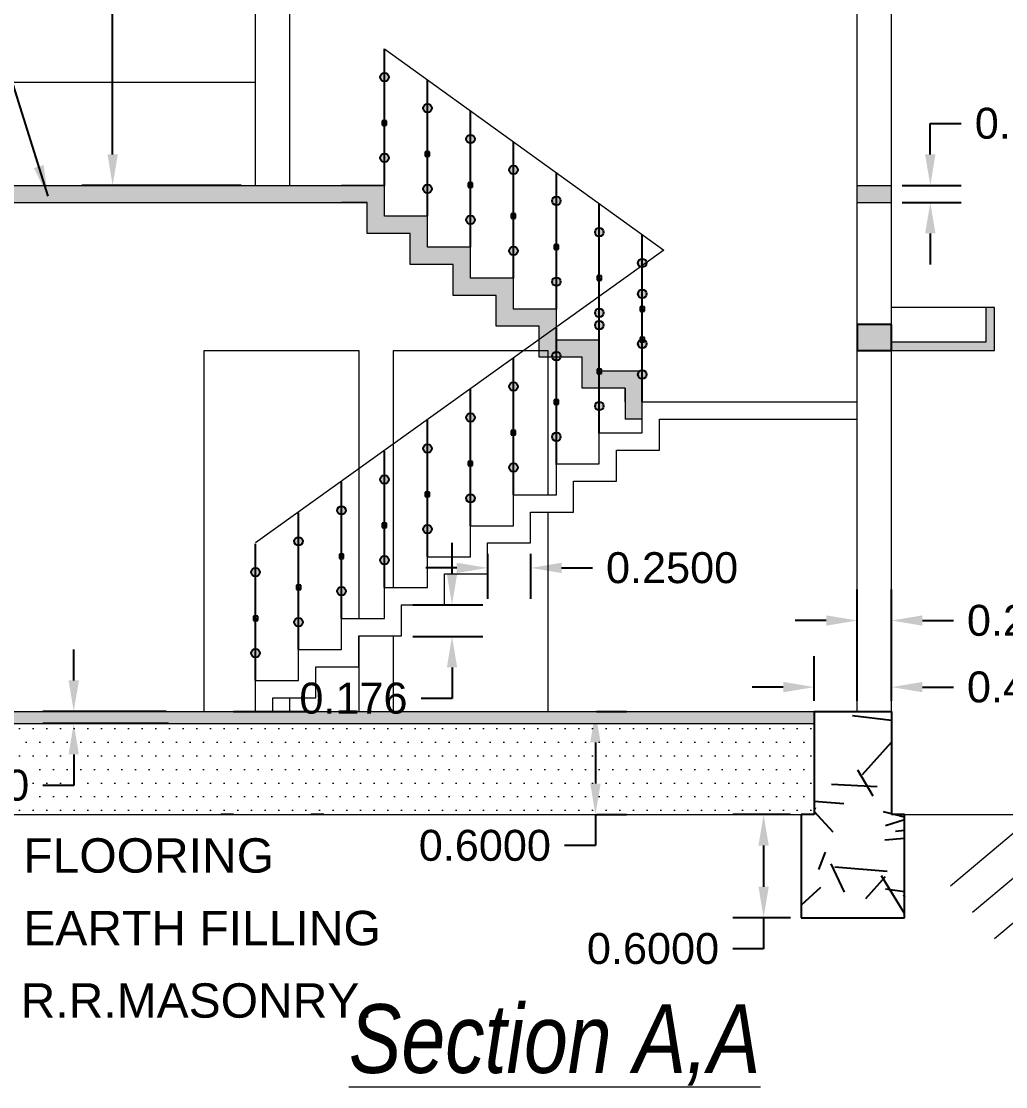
# Model space of a CAD drawing. Header units: metres. Extents: x -434 to -90, y -42 to 108.
# Drawn here: x -415.7 to -409.97, y 82.97 to 89.16 of the extents above; entities that cross this region are included whole.
import ezdxf

# ---------------------------------------------------------------- set-up
doc = ezdxf.new("R2010")
doc.units = ezdxf.units.M
doc.header["$MEASUREMENT"] = 0
doc.styles.get("Standard").update_dxf_attribs({"font": 'ARIAL.TTF'})
doc.dimstyles.get("Standard").update_dxf_attribs({"dimtxt": 0.18, "dimasz": 0.18, "dimexe": 0.18, "dimexo": 0.0625, "dimgap": 0.09, "dimtad": 0, "dimtih": 1, "dimtoh": 1, "dimdec": 4, "dimzin": 0, "dimdsep": 46, "dimtxsty": 'Standard', "dimcen": 0.09, "dimadec": 0, "dimazin": 0, "dimtfac": 1, "dimtdec": 4, "dimtofl": 0, "dimtmove": 0, "dimatfit": 3, "dimfxl": 1, "dimtolj": 1, "dimtzin": 0, "dimarcsym": 0})

# ---------------------------------------------------------------- blocks, each defined once
blk = doc.blocks.new('*D173')
at = {"color": 0, "lineweight": -2, "ltscale": 0.13, "transparency": 16777216}
for p, q in [((-414.3963, 90.6103), (-415.3454, 90.6103)), ((-415.1654, 90.4303), (-415.1654, 89.5922)), ((-415.1654, 88.3903), (-415.1654, 89.2284)), ((-414.4182, 88.2103), (-415.3454, 88.2103))]:
    blk.add_line(p, q, dxfattribs=at)
at = {"color": 0, "ltscale": 0.13, "transparency": 16777216}
for points in [[(-415.1954, 90.4303), (-415.1354, 90.4303), (-415.1654, 90.6103)], [(-415.1954, 88.3903), (-415.1354, 88.3903), (-415.1654, 88.2103)]]:
    blk.add_solid(points, dxfattribs=at)
at = {"layer": 'Defpoints', "color": 0, "ltscale": 0.13, "transparency": 16777216}
for p in [(-414.3338, 90.6103), (-415.1654, 88.2103), (-414.3557, 88.2103)]:
    blk.add_point(p, dxfattribs=at)
at = {"color": 0, "lineweight": 20, "ltscale": 0.13, "transparency": 16777216, "insert": (-415.1654, 89.4103), "char_height": 0.18, "attachment_point": 5}
blk.add_mtext('\\A1;2.4000', dxfattribs=at)
blk = doc.blocks.new('*D174')
at = {"color": 0, "lineweight": -2, "ltscale": 0.13, "transparency": 16777216}
for p, q in [((-415.3917, 85.3303), (-415.3917, 85.5103)), ((-414.8541, 85.1503), (-415.5717, 85.1503)), ((-414.8402, 85.0803), (-415.5717, 85.0803)), ((-415.3917, 84.9003), (-415.3917, 84.7203)), ((-415.3917, 84.7203), (-415.5717, 84.7203))]:
    blk.add_line(p, q, dxfattribs=at)
at = {"color": 0, "ltscale": 0.13, "transparency": 16777216}
for points in [[(-415.4217, 85.3303), (-415.3617, 85.3303), (-415.3917, 85.1503)], [(-415.4217, 84.9003), (-415.3617, 84.9003), (-415.3917, 85.0803)]]:
    blk.add_solid(points, dxfattribs=at)
at = {"layer": 'Defpoints', "color": 0, "ltscale": 0.13, "transparency": 16777216}
for p in [(-414.7916, 85.1503), (-415.3917, 85.0803), (-414.7777, 85.0803)]:
    blk.add_point(p, dxfattribs=at)
at = {"color": 0, "lineweight": 20, "ltscale": 0.13, "transparency": 16777216, "insert": (-416.035, 84.7203), "char_height": 0.18, "attachment_point": 5}
blk.add_mtext('\\A1;0.0700', dxfattribs=at)
blk = doc.blocks.new('*D175')
at = {"color": 0, "lineweight": -2, "ltscale": 0.13, "transparency": 16777216}
for p, q in [((-412.3498, 85.1503), (-412.1765, 85.1503)), ((-412.3565, 84.9703), (-412.3565, 84.7303)), ((-412.3565, 84.5503), (-412.3565, 84.3703)), ((-412.3498, 84.5503), (-412.1765, 84.5503)), ((-412.3565, 84.3703), (-412.5365, 84.3703))]:
    blk.add_line(p, q, dxfattribs=at)
at = {"color": 0, "ltscale": 0.13, "transparency": 16777216}
for points in [[(-412.3865, 84.9703), (-412.3265, 84.9703), (-412.3565, 85.1503)], [(-412.3865, 84.7303), (-412.3265, 84.7303), (-412.3565, 84.5503)]]:
    blk.add_solid(points, dxfattribs=at)
at = {"layer": 'Defpoints', "color": 0, "ltscale": 0.13, "transparency": 16777216}
for p in [(-412.4123, 85.1503), (-412.4123, 84.5503), (-412.3565, 84.5503)]:
    blk.add_point(p, dxfattribs=at)
at = {"color": 0, "lineweight": 20, "ltscale": 0.13, "transparency": 16777216, "insert": (-412.9998, 84.3703), "char_height": 0.18, "attachment_point": 5}
blk.add_mtext('\\A1;0.6000', dxfattribs=at)
blk = doc.blocks.new('*D176')
at = {"color": 0, "lineweight": -2, "ltscale": 0.13, "transparency": 16777216}
for p, q in [((-412.9838, 86.0678), (-412.9838, 85.8053)), ((-412.7338, 86.0678), (-412.7338, 85.8053)), ((-413.1638, 85.9853), (-413.3438, 85.9853)), ((-412.5538, 85.9853), (-412.3738, 85.9853))]:
    blk.add_line(p, q, dxfattribs=at)
at = {"color": 0, "ltscale": 0.13, "transparency": 16777216}
for points in [[(-413.1638, 86.0153), (-413.1638, 85.9553), (-412.9838, 85.9853)], [(-412.5538, 86.0153), (-412.5538, 85.9553), (-412.7338, 85.9853)]]:
    blk.add_solid(points, dxfattribs=at)
at = {"layer": 'Defpoints', "color": 0, "ltscale": 0.13, "transparency": 16777216}
for p in [(-412.9838, 86.1303), (-412.7338, 86.1303), (-412.7338, 85.9853)]:
    blk.add_point(p, dxfattribs=at)
at = {"color": 0, "lineweight": 20, "ltscale": 0.13, "transparency": 16777216, "insert": (-411.9105, 85.9853), "char_height": 0.18, "attachment_point": 5}
blk.add_mtext('\\A1;0.2500', dxfattribs=at)
blk = doc.blocks.new('*D177')
at = {"color": 0, "lineweight": -2, "ltscale": 0.13, "transparency": 16777216}
for p, q in [((-413.1908, 85.9503), (-413.1908, 86.1303)), ((-413.4182, 85.7703), (-413.0108, 85.7703)), ((-413.4182, 85.5865), (-413.0108, 85.5865)), ((-413.1908, 85.4065), (-413.1908, 85.2265)), ((-413.1908, 85.2265), (-413.3708, 85.2265))]:
    blk.add_line(p, q, dxfattribs=at)
at = {"color": 0, "ltscale": 0.13, "transparency": 16777216}
for points in [[(-413.2208, 85.9503), (-413.1608, 85.9503), (-413.1908, 85.7703)], [(-413.2208, 85.4065), (-413.1608, 85.4065), (-413.1908, 85.5865)]]:
    blk.add_solid(points, dxfattribs=at)
at = {"layer": 'Defpoints', "color": 0, "ltscale": 0.13, "transparency": 16777216}
for p in [(-413.4807, 85.7703), (-413.4807, 85.5865), (-413.1908, 85.5865)]:
    blk.add_point(p, dxfattribs=at)
at = {"color": 0, "lineweight": 20, "ltscale": 0.13, "transparency": 16777216, "insert": (-413.7644, 85.2265), "char_height": 0.18, "attachment_point": 5}
blk.add_mtext('\\A1;0.176', dxfattribs=at)
blk = doc.blocks.new('*D178')
at = {"color": 0, "lineweight": -2, "ltscale": 0.13, "transparency": 16777216}
for p, q in [((-410.8338, 85.2128), (-410.8338, 85.8591)), ((-410.6338, 85.2128), (-410.6338, 85.8591)), ((-411.0138, 85.6791), (-411.1938, 85.6791)), ((-410.4538, 85.6791), (-410.2738, 85.6791))]:
    blk.add_line(p, q, dxfattribs=at)
at = {"color": 0, "ltscale": 0.13, "transparency": 16777216}
for points in [[(-411.0138, 85.7091), (-411.0138, 85.6491), (-410.8338, 85.6791)], [(-410.4538, 85.7091), (-410.4538, 85.6491), (-410.6338, 85.6791)]]:
    blk.add_solid(points, dxfattribs=at)
at = {"layer": 'Defpoints', "color": 0, "ltscale": 0.13, "transparency": 16777216}
for p in [(-410.6338, 85.6791), (-410.8338, 85.1503), (-410.6338, 85.1503)]:
    blk.add_point(p, dxfattribs=at)
at = {"color": 0, "lineweight": 20, "ltscale": 0.13, "transparency": 16777216, "insert": (-409.8105, 85.6791), "char_height": 0.18, "attachment_point": 5}
blk.add_mtext('\\A1;0.2000', dxfattribs=at)
blk = doc.blocks.new('*D179')
at = {"color": 0, "lineweight": -2, "ltscale": 0.13, "transparency": 16777216}
for p, q in [((-411.0838, 85.2128), (-411.0838, 85.4718)), ((-410.6338, 85.2128), (-410.6338, 85.4718)), ((-411.2638, 85.2918), (-411.4438, 85.2918)), ((-410.4538, 85.2918), (-410.2738, 85.2918))]:
    blk.add_line(p, q, dxfattribs=at)
at = {"color": 0, "ltscale": 0.13, "transparency": 16777216}
for points in [[(-411.2638, 85.3218), (-411.2638, 85.2618), (-411.0838, 85.2918)], [(-410.4538, 85.3218), (-410.4538, 85.2618), (-410.6338, 85.2918)]]:
    blk.add_solid(points, dxfattribs=at)
at = {"layer": 'Defpoints', "color": 0, "ltscale": 0.13, "transparency": 16777216}
for p in [(-410.6338, 85.2918), (-411.0838, 85.1503), (-410.6338, 85.1503)]:
    blk.add_point(p, dxfattribs=at)
at = {"color": 0, "lineweight": 20, "ltscale": 0.13, "transparency": 16777216, "insert": (-409.8105, 85.2918), "char_height": 0.18, "attachment_point": 5}
blk.add_mtext('\\A1;0.4500', dxfattribs=at)
blk = doc.blocks.new('*D153')
at = {"color": 0, "lineweight": -2, "ltscale": 0.13, "transparency": 16777216}
for p, q in [((-410.4082, 88.3903), (-410.4082, 88.5703)), ((-410.4082, 88.5703), (-410.2282, 88.5703)), ((-410.5713, 88.2103), (-410.2282, 88.2103)), ((-410.5713, 88.1103), (-410.2282, 88.1103)), ((-410.4082, 87.9303), (-410.4082, 87.7503))]:
    blk.add_line(p, q, dxfattribs=at)
at = {"color": 0, "ltscale": 0.13, "transparency": 16777216}
for points in [[(-410.4382, 88.3903), (-410.3782, 88.3903), (-410.4082, 88.2103)], [(-410.4382, 87.9303), (-410.3782, 87.9303), (-410.4082, 88.1103)]]:
    blk.add_solid(points, dxfattribs=at)
at = {"layer": 'Defpoints', "color": 0, "ltscale": 0.13, "transparency": 16777216}
for p in [(-410.6338, 88.2103), (-410.4082, 88.2103), (-410.6338, 88.1103)]:
    blk.add_point(p, dxfattribs=at)
at = {"color": 0, "lineweight": 20, "ltscale": 0.13, "transparency": 16777216, "insert": (-409.7649, 88.5703), "char_height": 0.18, "attachment_point": 5}
blk.add_mtext('\\A1;0.1000', dxfattribs=at)
blk = doc.blocks.new('*D154')
at = {"color": 0, "lineweight": -2, "ltscale": 0.13, "transparency": 16777216}
for p, q in [((-411.2213, 84.5503), (-411.558, 84.5503)), ((-411.378, 84.3703), (-411.378, 84.1303)), ((-411.2213, 83.9503), (-411.558, 83.9503)), ((-411.378, 83.9503), (-411.378, 83.7703)), ((-411.378, 83.7703), (-411.558, 83.7703))]:
    blk.add_line(p, q, dxfattribs=at)
at = {"color": 0, "ltscale": 0.13, "transparency": 16777216}
for points in [[(-411.408, 84.3703), (-411.348, 84.3703), (-411.378, 84.5503)], [(-411.408, 84.1303), (-411.348, 84.1303), (-411.378, 83.9503)]]:
    blk.add_solid(points, dxfattribs=at)
at = {"layer": 'Defpoints', "color": 0, "ltscale": 0.13, "transparency": 16777216}
for p in [(-411.1588, 84.5503), (-411.378, 83.9503), (-411.1588, 83.9503)]:
    blk.add_point(p, dxfattribs=at)
at = {"color": 0, "lineweight": 20, "ltscale": 0.13, "transparency": 16777216, "insert": (-412.0214, 83.7703), "char_height": 0.18, "attachment_point": 5}
blk.add_mtext('\\A1;0.6000', dxfattribs=at)

msp = doc.modelspace()

# ---------------------------------------------------------------- hatches: boundary and pattern name
at = {"lineweight": 25, "ltscale": 0.13}
h = msp.add_hatch(color=256, dxfattribs=at)
h.paths.add_polyline_path([(-413.55884, 88.83986, 0.4142136), (-413.58384, 88.86486), (-413.58384, 88.81486, 0.4142136)])
h.paths.add_polyline_path([(-413.58384, 88.86486, 0.4142136), (-413.60884, 88.83986, 0.4142136), (-413.58384, 88.81486)])
h.paths.add_polyline_path([(-413.57134, 88.58486), (-413.58384, 88.58486), (-413.58384, 88.55986), (-413.57134, 88.55986)])
h.paths.add_polyline_path([(-413.58384, 88.57236), (-413.58384, 88.58486), (-413.59634, 88.58486), (-413.59634, 88.55986), (-413.58384, 88.55986)])
h.paths.add_polyline_path([(-413.58384, 88.39486), (-413.58384, 88.34486, 0.4142136), (-413.55884, 88.36986, 0.4142136)])
h.paths.add_polyline_path([(-413.58384, 88.39486, 0.4142136), (-413.60884, 88.36986, 0.4142136), (-413.58384, 88.34486)])
at = {"lineweight": 20, "ltscale": 0.13}
for points in [[(-413.58384, 88.21031), (-413.83384, 88.21031), (-417.13384, 88.21031), (-417.23384, 88.21031), (-417.23384, 88.81031), (-417.33384, 88.81031), (-417.33384, 88.11031), (-417.13384, 88.11031), (-413.68384, 88.11031), (-413.68384, 87.93031), (-413.43384, 87.93031), (-413.43384, 87.75031), (-413.18384, 87.75031), (-413.18384, 87.57031), (-412.93384, 87.57031), (-412.93384, 87.39031), (-412.68384, 87.39031), (-412.68384, 87.21031), (-412.43384, 87.21031), (-412.43384, 87.03031), (-412.18384, 87.03031), (-412.18384, 86.85031), (-412.08384, 86.85031), (-412.08384, 86.95031), (-412.08384, 87.13031), (-412.33384, 87.13031), (-412.33384, 87.31031), (-412.58384, 87.31031), (-412.58384, 87.49031), (-412.83384, 87.49031), (-412.83384, 87.67031), (-413.08384, 87.67031), (-413.08384, 87.85031), (-413.33384, 87.85031), (-413.33384, 88.03031), (-413.58384, 88.03031)], [(-410.63384, 88.21031), (-410.83384, 88.21031), (-410.83384, 88.11031), (-410.63384, 88.11031)]]:
    msp.add_hatch(color=3, dxfattribs=at).paths.add_polyline_path(points)
at = {"lineweight": 25, "ltscale": 0.13}
h = msp.add_hatch(color=256, dxfattribs=at)
h.paths.add_polyline_path([(-413.30884, 88.65986, 0.4142136), (-413.33384, 88.68486), (-413.33384, 88.63486, 0.4142136)])
h.paths.add_polyline_path([(-413.33384, 88.68486, 0.4142136), (-413.35884, 88.65986, 0.4142136), (-413.33384, 88.63486)])
h.paths.add_polyline_path([(-413.32134, 88.40486), (-413.33384, 88.40486), (-413.33384, 88.37986), (-413.32134, 88.37986)])
h.paths.add_polyline_path([(-413.33384, 88.39236), (-413.33384, 88.40486), (-413.34634, 88.40486), (-413.34634, 88.37986), (-413.33384, 88.37986)])
h.paths.add_polyline_path([(-413.33384, 88.21486), (-413.33384, 88.16486, 0.4142136), (-413.30884, 88.18986, 0.4142136)])
h.paths.add_polyline_path([(-413.33384, 88.21486, 0.4142136), (-413.35884, 88.18986, 0.4142136), (-413.33384, 88.16486)])
h = msp.add_hatch(color=256, dxfattribs=at)
h.paths.add_polyline_path([(-413.05884, 88.47986, 0.4142136), (-413.08384, 88.50486), (-413.08384, 88.45486, 0.4142136)])
h.paths.add_polyline_path([(-413.08384, 88.50486, 0.4142136), (-413.10884, 88.47986, 0.4142136), (-413.08384, 88.45486)])
h.paths.add_polyline_path([(-413.07134, 88.22486), (-413.08384, 88.22486), (-413.08384, 88.19986), (-413.07134, 88.19986)])
h.paths.add_polyline_path([(-413.08384, 88.21236), (-413.08384, 88.22486), (-413.09634, 88.22486), (-413.09634, 88.19986), (-413.08384, 88.19986)])
h.paths.add_polyline_path([(-413.08384, 88.03486), (-413.08384, 87.98486, 0.4142136), (-413.05884, 88.00986, 0.4142136)])
h.paths.add_polyline_path([(-413.08384, 88.03486, 0.4142136), (-413.10884, 88.00986, 0.4142136), (-413.08384, 87.98486)])
h = msp.add_hatch(color=256, dxfattribs=at)
h.paths.add_polyline_path([(-412.80884, 88.29986, 0.4142136), (-412.83384, 88.32486), (-412.83384, 88.27486, 0.4142136)])
h.paths.add_polyline_path([(-412.83384, 88.32486, 0.4142136), (-412.85884, 88.29986, 0.4142136), (-412.83384, 88.27486)])
h.paths.add_polyline_path([(-412.82134, 88.04486), (-412.83384, 88.04486), (-412.83384, 88.01986), (-412.82134, 88.01986)])
h.paths.add_polyline_path([(-412.83384, 88.03236), (-412.83384, 88.04486), (-412.84634, 88.04486), (-412.84634, 88.01986), (-412.83384, 88.01986)])
h.paths.add_polyline_path([(-412.83384, 87.85486), (-412.83384, 87.80486, 0.4142136), (-412.80884, 87.82986, 0.4142136)])
h.paths.add_polyline_path([(-412.83384, 87.85486, 0.4142136), (-412.85884, 87.82986, 0.4142136), (-412.83384, 87.80486)])
h = msp.add_hatch(color=256, dxfattribs=at)
h.paths.add_polyline_path([(-412.55884, 88.11986, 0.4142136), (-412.58384, 88.14486), (-412.58384, 88.09486, 0.4142136)])
h.paths.add_polyline_path([(-412.58384, 88.14486, 0.4142136), (-412.60884, 88.11986, 0.4142136), (-412.58384, 88.09486)])
h.paths.add_polyline_path([(-412.57134, 87.86486), (-412.58384, 87.86486), (-412.58384, 87.83986), (-412.57134, 87.83986)])
h.paths.add_polyline_path([(-412.58384, 87.85236), (-412.58384, 87.86486), (-412.59634, 87.86486), (-412.59634, 87.83986), (-412.58384, 87.83986)])
h.paths.add_polyline_path([(-412.58384, 87.67486), (-412.58384, 87.62486, 0.4142136), (-412.55884, 87.64986, 0.4142136)])
h.paths.add_polyline_path([(-412.58384, 87.67486, 0.4142136), (-412.60884, 87.64986, 0.4142136), (-412.58384, 87.62486)])
h = msp.add_hatch(color=256, dxfattribs=at)
h.paths.add_polyline_path([(-412.30884, 87.9385, 0.4142136), (-412.33384, 87.9635), (-412.33384, 87.9135, 0.4142136)])
h.paths.add_polyline_path([(-412.33384, 87.9635, 0.4142136), (-412.35884, 87.9385, 0.4142136), (-412.33384, 87.9135)])
h.paths.add_polyline_path([(-412.32134, 87.6835), (-412.33384, 87.6835), (-412.33384, 87.6585), (-412.32134, 87.6585)])
h.paths.add_polyline_path([(-412.33384, 87.671), (-412.33384, 87.6835), (-412.34634, 87.6835), (-412.34634, 87.6585), (-412.33384, 87.6585)])
h.paths.add_polyline_path([(-412.33384, 87.4935), (-412.33384, 87.4435, 0.4142136), (-412.30884, 87.4685, 0.4142136)])
h.paths.add_polyline_path([(-412.33384, 87.4935, 0.4142136), (-412.35884, 87.4685, 0.4142136), (-412.33384, 87.4435)])
h = msp.add_hatch(color=256, dxfattribs=at)
h.paths.add_polyline_path([(-412.05884, 87.75865, 0.4142136), (-412.08384, 87.78365), (-412.08384, 87.73365, 0.4142136)])
h.paths.add_polyline_path([(-412.08384, 87.78365, 0.4142136), (-412.10884, 87.75865, 0.4142136), (-412.08384, 87.73365)])
h.paths.add_polyline_path([(-412.07134, 87.50365), (-412.08384, 87.50365), (-412.08384, 87.47865), (-412.07134, 87.47865)])
h.paths.add_polyline_path([(-412.08384, 87.49115), (-412.08384, 87.50365), (-412.09634, 87.50365), (-412.09634, 87.47865), (-412.08384, 87.47865)])
h.paths.add_polyline_path([(-412.08384, 87.31365), (-412.08384, 87.26365, 0.4142136), (-412.05884, 87.28865, 0.4142136)])
h.paths.add_polyline_path([(-412.08384, 87.31365, 0.4142136), (-412.10884, 87.28865, 0.4142136), (-412.08384, 87.26365)])
h = msp.add_hatch(color=256, dxfattribs=at)
h.paths.add_polyline_path([(-412.05884, 87.57986, 0.4142136), (-412.08384, 87.60486), (-412.08384, 87.55486, 0.4142136)])
h.paths.add_polyline_path([(-412.08384, 87.60486, 0.4142136), (-412.10884, 87.57986, 0.4142136), (-412.08384, 87.55486)])
h.paths.add_polyline_path([(-412.07134, 87.32486), (-412.08384, 87.32486), (-412.08384, 87.29986), (-412.07134, 87.29986)])
h.paths.add_polyline_path([(-412.08384, 87.31236), (-412.08384, 87.32486), (-412.09634, 87.32486), (-412.09634, 87.29986), (-412.08384, 87.29986)])
h.paths.add_polyline_path([(-412.08384, 87.13486), (-412.08384, 87.08486, 0.4142136), (-412.05884, 87.10986, 0.4142136)])
h.paths.add_polyline_path([(-412.08384, 87.13486, 0.4142136), (-412.10884, 87.10986, 0.4142136), (-412.08384, 87.08486)])
at = {"lineweight": 20, "ltscale": 0.13}
h = msp.add_hatch(color=3, dxfattribs=at)
h.paths.add_polyline_path([(-417.13384, 87.30031), (-417.68384, 87.30031), (-417.68384, 87.50031), (-417.73384, 87.50031), (-417.73384, 87.25031), (-417.13384, 87.25031)])
h.paths.add_polyline_path([(-410.03384, 87.50031), (-410.08384, 87.50031), (-410.08384, 87.30031), (-410.63384, 87.30031), (-410.63384, 87.25031), (-410.03384, 87.25031)])
at = {"lineweight": 25, "ltscale": 0.13}
h = msp.add_hatch(color=256, dxfattribs=at)
h.paths.add_polyline_path([(-412.30884, 87.39676, 0.4142136), (-412.33384, 87.42176), (-412.33384, 87.37176, 0.4142136)])
h.paths.add_polyline_path([(-412.33384, 87.42176, 0.4142136), (-412.35884, 87.39676, 0.4142136), (-412.33384, 87.37176)])
h.paths.add_polyline_path([(-412.32134, 87.14176), (-412.33384, 87.14176), (-412.33384, 87.11676), (-412.32134, 87.11676)])
h.paths.add_polyline_path([(-412.33384, 87.12926), (-412.33384, 87.14176), (-412.34634, 87.14176), (-412.34634, 87.11676), (-412.33384, 87.11676)])
h.paths.add_polyline_path([(-412.33384, 86.95176), (-412.33384, 86.90176, 0.4142136), (-412.30884, 86.92676, 0.4142136)])
h.paths.add_polyline_path([(-412.33384, 86.95176, 0.4142136), (-412.35884, 86.92676, 0.4142136), (-412.33384, 86.90176)])
at = {"linetype": 'Continuous'}
msp.add_hatch(color=256, dxfattribs=at).paths.add_polyline_path([(-410.63384, 87.40031), (-410.83384, 87.40031), (-410.83384, 87.25031), (-410.63384, 87.25031)])
msp.add_hatch(color=256, dxfattribs=at).paths.add_polyline_path([(-410.63384, 87.40031), (-410.83384, 87.40031), (-410.83384, 87.25031), (-410.63384, 87.25031)])
at = {"lineweight": 25, "ltscale": 0.13}
h = msp.add_hatch(color=256, dxfattribs=at)
h.paths.add_polyline_path([(-412.55884, 87.21703, 0.4142136), (-412.58384, 87.24203), (-412.58384, 87.19203, 0.4142136)])
h.paths.add_polyline_path([(-412.58384, 87.24203, 0.4142136), (-412.60884, 87.21703, 0.4142136), (-412.58384, 87.19203)])
h.paths.add_polyline_path([(-412.57134, 86.96203), (-412.58384, 86.96203), (-412.58384, 86.93703), (-412.57134, 86.93703)])
h.paths.add_polyline_path([(-412.58384, 86.94953), (-412.58384, 86.96203), (-412.59634, 86.96203), (-412.59634, 86.93703), (-412.58384, 86.93703)])
h.paths.add_polyline_path([(-412.58384, 86.77203), (-412.58384, 86.72203, 0.4142136), (-412.55884, 86.74703, 0.4142136)])
h.paths.add_polyline_path([(-412.58384, 86.77203, 0.4142136), (-412.60884, 86.74703, 0.4142136), (-412.58384, 86.72203)])
h = msp.add_hatch(color=256, dxfattribs=at)
h.paths.add_polyline_path([(-412.80884, 87.03986, 0.4142136), (-412.83384, 87.06486), (-412.83384, 87.01486, 0.4142136)])
h.paths.add_polyline_path([(-412.83384, 87.06486, 0.4142136), (-412.85884, 87.03986, 0.4142136), (-412.83384, 87.01486)])
h.paths.add_polyline_path([(-412.82134, 86.78486), (-412.83384, 86.78486), (-412.83384, 86.75986), (-412.82134, 86.75986)])
h.paths.add_polyline_path([(-412.83384, 86.77236), (-412.83384, 86.78486), (-412.84634, 86.78486), (-412.84634, 86.75986), (-412.83384, 86.75986)])
h.paths.add_polyline_path([(-412.83384, 86.59486), (-412.83384, 86.54486, 0.4142136), (-412.80884, 86.56986, 0.4142136)])
h.paths.add_polyline_path([(-412.83384, 86.59486, 0.4142136), (-412.85884, 86.56986, 0.4142136), (-412.83384, 86.54486)])
h = msp.add_hatch(color=256, dxfattribs=at)
h.paths.add_polyline_path([(-413.05884, 86.85986, 0.4142136), (-413.08384, 86.88486), (-413.08384, 86.83486, 0.4142136)])
h.paths.add_polyline_path([(-413.08384, 86.88486, 0.4142136), (-413.10884, 86.85986, 0.4142136), (-413.08384, 86.83486)])
h.paths.add_polyline_path([(-413.07134, 86.60486), (-413.08384, 86.60486), (-413.08384, 86.57986), (-413.07134, 86.57986)])
h.paths.add_polyline_path([(-413.08384, 86.59236), (-413.08384, 86.60486), (-413.09634, 86.60486), (-413.09634, 86.57986), (-413.08384, 86.57986)])
h.paths.add_polyline_path([(-413.08384, 86.41486), (-413.08384, 86.36486, 0.4142136), (-413.05884, 86.38986, 0.4142136)])
h.paths.add_polyline_path([(-413.08384, 86.41486, 0.4142136), (-413.10884, 86.38986, 0.4142136), (-413.08384, 86.36486)])
h = msp.add_hatch(color=256, dxfattribs=at)
h.paths.add_polyline_path([(-413.30884, 86.67986, 0.4142136), (-413.33384, 86.70486), (-413.33384, 86.65486, 0.4142136)])
h.paths.add_polyline_path([(-413.33384, 86.70486, 0.4142136), (-413.35884, 86.67986, 0.4142136), (-413.33384, 86.65486)])
h.paths.add_polyline_path([(-413.32134, 86.42486), (-413.33384, 86.42486), (-413.33384, 86.39986), (-413.32134, 86.39986)])
h.paths.add_polyline_path([(-413.33384, 86.41236), (-413.33384, 86.42486), (-413.34634, 86.42486), (-413.34634, 86.39986), (-413.33384, 86.39986)])
h.paths.add_polyline_path([(-413.33384, 86.23486), (-413.33384, 86.18486, 0.4142136), (-413.30884, 86.20986, 0.4142136)])
h.paths.add_polyline_path([(-413.33384, 86.23486, 0.4142136), (-413.35884, 86.20986, 0.4142136), (-413.33384, 86.18486)])
h = msp.add_hatch(color=256, dxfattribs=at)
h.paths.add_polyline_path([(-413.55884, 86.49986, 0.4142136), (-413.58384, 86.52486), (-413.58384, 86.47486, 0.4142136)])
h.paths.add_polyline_path([(-413.58384, 86.52486, 0.4142136), (-413.60884, 86.49986, 0.4142136), (-413.58384, 86.47486)])
h.paths.add_polyline_path([(-413.57134, 86.24486), (-413.58384, 86.24486), (-413.58384, 86.21986), (-413.57134, 86.21986)])
h.paths.add_polyline_path([(-413.58384, 86.23236), (-413.58384, 86.24486), (-413.59634, 86.24486), (-413.59634, 86.21986), (-413.58384, 86.21986)])
h.paths.add_polyline_path([(-413.58384, 86.05486), (-413.58384, 86.00486, 0.4142136), (-413.55884, 86.02986, 0.4142136)])
h.paths.add_polyline_path([(-413.58384, 86.05486, 0.4142136), (-413.60884, 86.02986, 0.4142136), (-413.58384, 86.00486)])
h = msp.add_hatch(color=256, dxfattribs=at)
h.paths.add_polyline_path([(-413.80884, 86.31986, 0.4142136), (-413.83384, 86.34486), (-413.83384, 86.29486, 0.4142136)])
h.paths.add_polyline_path([(-413.83384, 86.34486, 0.4142136), (-413.85884, 86.31986, 0.4142136), (-413.83384, 86.29486)])
h.paths.add_polyline_path([(-413.82134, 86.06486), (-413.83384, 86.06486), (-413.83384, 86.03986), (-413.82134, 86.03986)])
h.paths.add_polyline_path([(-413.83384, 86.05236), (-413.83384, 86.06486), (-413.84634, 86.06486), (-413.84634, 86.03986), (-413.83384, 86.03986)])
h.paths.add_polyline_path([(-413.83384, 85.87486), (-413.83384, 85.82486, 0.4142136), (-413.80884, 85.84986, 0.4142136)])
h.paths.add_polyline_path([(-413.83384, 85.87486, 0.4142136), (-413.85884, 85.84986, 0.4142136), (-413.83384, 85.82486)])
h = msp.add_hatch(color=256, dxfattribs=at)
h.paths.add_polyline_path([(-414.05884, 86.13986, 0.4142136), (-414.08384, 86.16486), (-414.08384, 86.11486, 0.4142136)])
h.paths.add_polyline_path([(-414.08384, 86.16486, 0.4142136), (-414.10884, 86.13986, 0.4142136), (-414.08384, 86.11486)])
h.paths.add_polyline_path([(-414.07134, 85.88486), (-414.08384, 85.88486), (-414.08384, 85.85986), (-414.07134, 85.85986)])
h.paths.add_polyline_path([(-414.08384, 85.87236), (-414.08384, 85.88486), (-414.09634, 85.88486), (-414.09634, 85.85986), (-414.08384, 85.85986)])
h.paths.add_polyline_path([(-414.08384, 85.69486), (-414.08384, 85.64486, 0.4142136), (-414.05884, 85.66986, 0.4142136)])
h.paths.add_polyline_path([(-414.08384, 85.69486, 0.4142136), (-414.10884, 85.66986, 0.4142136), (-414.08384, 85.64486)])
h = msp.add_hatch(color=256, dxfattribs=at)
h.paths.add_polyline_path([(-414.30884, 85.95986, 0.4142136), (-414.33384, 85.98486), (-414.33384, 85.93486, 0.4142136)])
h.paths.add_polyline_path([(-414.33384, 85.98486, 0.4142136), (-414.35884, 85.95986, 0.4142136), (-414.33384, 85.93486)])
h.paths.add_polyline_path([(-414.32134, 85.70486), (-414.33384, 85.70486), (-414.33384, 85.67986), (-414.32134, 85.67986)])
h.paths.add_polyline_path([(-414.33384, 85.69236), (-414.33384, 85.70486), (-414.34634, 85.70486), (-414.34634, 85.67986), (-414.33384, 85.67986)])
h.paths.add_polyline_path([(-414.33384, 85.51486), (-414.33384, 85.46486, 0.4142136), (-414.30884, 85.48986, 0.4142136)])
h.paths.add_polyline_path([(-414.33384, 85.51486, 0.4142136), (-414.35884, 85.48986, 0.4142136), (-414.33384, 85.46486)])
at = {"lineweight": 20, "ltscale": 0.13}
h = msp.add_hatch(color=3, dxfattribs=at)
h.paths.add_polyline_path([(-412.08384, 85.15031), (-412.18384, 85.15031), (-412.18384, 85.08031), (-412.08384, 85.08031)])
h.paths.add_polyline_path([(-411.08384, 85.15031), (-412.08384, 85.15031), (-412.08384, 85.08031), (-411.08384, 85.08031)])
h.paths.add_polyline_path([(-412.18384, 85.15031), (-416.68384, 85.15031), (-416.68384, 85.08031), (-414.46164, 85.08031), (-413.97372, 85.08031), (-412.18384, 85.08031)])
at = {"lineweight": 25, "ltscale": 0.13}
h = msp.add_hatch(dxfattribs=at)
h.set_pattern_fill('GRAVEL', color=256, scale=0.05, style=0)
h.set_pattern_definition([(228.0128, (-3698.46429, 1988.16153), (-10.160008633, -11.4300140448), [0.1708605, -16.91525]), (184.9697, (-3698.57859, 1988.03453), (15.2400246531, 1.2699910377), [0.2932025, -29.027]), (132.5104, (-3698.87069, 1988.00913), (12.6999907592, -13.9700136462), [0.206741, -20.46735]), (267.2737, (-3699.36599, 1987.69163), (1.2699944854, 25.3999918267), [0.2670025, -26.4332]), (292.8337, (-3699.37869, 1987.42493), (-6.3500180278, 15.240008665), [0.261817, -25.9199]), (357.2737, (-3699.27709, 1987.18363), (-25.3999918267, 1.2699944854), [0.2670025, -26.4332]), (37.6942, (-3699.01039, 1987.17093), (-16.5100104306, -12.6999886785), [0.353097, -34.95655]), (72.2553, (-3698.73099, 1987.38683), (8.89001778273, 27.940008103), [0.33336, -33.00265]), (121.4296, (-3698.62939, 1987.70433), (-10.1600026176, 16.50998058), [0.2679065, -26.52275]), (175.2364, (-3698.76909, 1987.93293), (13.9699890265, -1.2699880814), [0.3058565, -14.98695]), (222.3974, (-3699.07389, 1987.95833), (-15.2400004586, -13.9699818253), [0.395539, -39.1584]), (138.8141, (-3698.10869, 1987.67893), (-8.889994337, 7.6199882786), [0.1350025, -13.3653]), (171.4692, (-3698.21029, 1987.76783), (16.5099747978, -2.5400064), [0.256841, -25.4273]), (225, (-3698.4643, 1987.8059), (-3e-16, -1.26999913), [0.1796045, -1.616445]), (203.1986, (-3698.55319, 1987.95833), (6.350021413, 2.540011137), [0.0967205, -9.5753]), (291.8014, (-3698.6421, 1987.92023), (-1.270000891, 3.810002454), [0.136783, -6.7024]), (30.9638, (-3698.5913, 1987.79323), (3.809995977, 2.540001979), [0.22216, -7.18315]), (161.5651, (-3698.4008, 1987.90753), (2.54000116, -1.26999811), [0.1606435, -3.85545]), (16.3895, (-3699.37869, 1987.92023), (12.700007007, 3.809992075), [0.225044, -22.2794]), (70.3462, (-3699.16279, 1987.98373), (-5.0799858443, -13.9699802443), [0.1887995, -18.6911]), (293.1986, (-3698.40079, 1988.16153), (-2.540011137, 6.350021413), [0.19344, -9.4786]), (343.6105, (-3698.32459, 1987.98373), (-12.700007007, 3.809992075), [0.225044, -22.2794]), (339.444, (-3699.37869, 1987.13283), (-6.350007882, 2.539996918), [0.2170175, -10.63385]), (294.7751, (-3699.17549, 1987.05663), (-6.3499852018, 13.969993513), [0.181836, -18.0018]), (66.8014, (-3698.38809, 1986.89153), (2.540011137, 6.350021413), [0.19344, -9.4786]), (17.354, (-3698.31189, 1987.06933), (-16.510000891, -5.0799923378), [0.2128915, -21.0762]), (69.444, (-3699.01039, 1986.89153), (-2.539996918, -6.350007882), [0.108509, -10.7424]), (101.3099, (-3698.4643, 1986.89153), (-1.269993731, 5.07998373), [0.0647575, -6.411]), (165.9638, (-3698.477, 1986.95503), (3.810002677, -1.269997802), [0.261817, -4.974525]), (186.009, (-3698.73099, 1987.01853), (12.6999812722, 1.2699970343), [0.2426335, -24.0207]), (303.6901, (-3698.5913, 1987.67893), (-1.270000436, 2.53999755), [0.183162, -4.39589]), (353.1572, (-3698.48969, 1987.52653), (21.5900089283, -2.5400113758), [0.3197785, -31.658]), (60.9454, (-3698.17219, 1987.48843), (-5.079988183, -8.8899788054), [0.130754, -12.9447]), (90, (-3698.1087, 1987.6027), (-1.27, 1.27), [0.0762, -1.1938]), (120.2564, (-3698.75639, 1987.05663), (5.0799892334, -8.8899955162), [0.1764335, -17.46695]), (48.0128, (-3698.84529, 1987.20903), (10.160008633, 11.4300140448), [0.3417215, -16.7444]), (0, (-3698.6167, 1987.463), (1.27, 1.27), [0.3302, -0.9398]), (325.3048, (-3698.28649, 1987.46303), (-12.6999779955, 8.8900008452), [0.200805, -19.87965]), (254.0546, (-3698.1214, 1987.34873), (-1.27000324, -5.080012102), [0.1849145, -9.06085]), (207.646, (-3698.17219, 1987.17093), (-24.1299915245, -12.70000798736), [0.3010725, -29.80625]), (175.4261, (-3698.43889, 1987.03123), (-16.5100038024, 1.2699938556), [0.3185145, -31.5329]), (175.4261, (-3698.43889, 1987.03123), (-16.5100038024, 1.2699938556), [0.3185145, -31.5329])])
h.paths.add_polyline_path([(-410.55884, 84.55031), (-410.63384, 84.55031), (-410.63384, 85.15031), (-411.08384, 85.15031), (-411.08384, 84.55031), (-411.15884, 84.55031), (-411.15884, 83.95031), (-410.55884, 83.95031)])
at = {"lineweight": 20, "ltscale": 0.13}
h = msp.add_hatch(dxfattribs=at)
h.set_pattern_fill('DOTS', color=3, scale=0.05, style=0)
h.set_pattern_definition([(0, (-64493.27966, 71758.85086), (0.0396875, 0.079375), [0, -0.079375])])
h.paths.add_polyline_path([(-411.08384, 85.08031), (-414.01164, 85.08031), (-414.46164, 85.08031), (-416.68384, 85.08031), (-416.68384, 84.55031), (-416.60884, 84.55031), (-414.46082, 84.55031), (-413.86962, 84.55031), (-411.08384, 84.55031)])

# ---------------------------------------------------------------- linework, layer by layer
at = {"color": 3, "lineweight": 20, "ltscale": 0.13}
for p, q in [((-414.33384, 88.21031), (-414.33384, 90.61031)), ((-414.33384, 88.21031), (-414.33384, 90.61031)), ((-414.13384, 88.21031), (-414.13384, 90.61031)), ((-410.83384, 85.15031), (-410.83384, 90.61031)), ((-410.63384, 84.55031), (-410.63384, 90.61031)), ((-413.58384, 89.00486), (-411.95769, 87.83252)), ((-417.33384, 88.81031), (-414.33384, 88.81031)), ((-417.13384, 88.21031), (-413.58384, 88.21031)), ((-410.83384, 88.21031), (-410.63384, 88.21031)), ((-417.13384, 88.11031), (-413.68384, 88.11031)), ((-410.83384, 88.11031), (-410.63384, 88.11031)), ((-411.95769, 87.83252), (-414.33384, 86.13081)), ((-410.03384, 87.50031), (-410.63384, 87.50031)), ((-410.08384, 87.30031), (-410.08384, 87.50031)), ((-410.03384, 87.25031), (-410.03384, 87.50031)), ((-414.63384, 85.15031), (-414.63384, 87.25031)), ((-414.63384, 87.25031), (-413.73384, 87.25031)), ((-413.73384, 87.25031), (-413.73384, 85.69031)), ((-413.53384, 87.25031), (-413.53384, 85.87031)), ((-413.53384, 87.25031), (-412.63384, 87.25031)), ((-412.63384, 87.25031), (-412.63384, 86.41031)), ((-410.83384, 87.25031), (-410.63384, 87.25031)), ((-410.63384, 87.30031), (-410.08384, 87.30031)), ((-410.63384, 87.25031), (-410.03384, 87.25031)), ((-412.18384, 87.03031), (-412.18384, 86.85031)), ((-412.08384, 86.77031), (-412.08384, 86.95031)), ((-412.08384, 86.85031), (-412.18384, 86.85031)), ((-412.63384, 86.31031), (-412.63384, 85.15031)), ((-413.73384, 85.59031), (-413.73384, 85.15031)), ((-413.53384, 85.59031), (-413.53384, 85.15031)), ((-414.13384, 85.15031), (-414.13384, 85.23031)), ((-417.13384, 85.15031), (-410.63384, 85.15031)), ((-414.01164, 85.15031), (-414.08664, 85.15031)), ((-410.63384, 85.15031), (-410.70884, 85.15031)), ((-416.68384, 85.08031), (-414.46164, 85.08031)), ((-414.46164, 85.08031), (-413.97372, 85.08031)), ((-414.01164, 85.08031), (-411.08384, 85.08031)), ((-416.68384, 84.55031), (-414.46082, 84.55031)), ((-414.4652, 84.55031), (-413.86962, 84.55031)), ((-414.01164, 84.55031), (-411.08302, 84.55031)), ((-410.63384, 84.55031), (-408.41719, 84.55031)), ((-409.79647, 84.55031), (-410.29122, 84.13466)), ((-409.66782, 84.39718), (-410.16257, 83.98152)), ((-409.53917, 84.24404), (-410.03392, 83.82839))]:
    msp.add_line(p, q, dxfattribs=at)
at = {"lineweight": 25, "ltscale": 0.13}
for p, q in [((-413.58384, 88.21031), (-413.58384, 89.00486)), ((-413.33384, 88.03031), (-413.33384, 88.82486)), ((-413.08384, 87.85031), (-413.08384, 88.64486)), ((-413.57134, 88.58486), (-413.59634, 88.58486)), ((-413.59634, 88.58486), (-413.59634, 88.55986)), ((-413.59634, 88.55986), (-413.57134, 88.55986)), ((-413.58384, 88.57236), (-413.58384, 88.55986)), ((-413.58384, 88.55986), (-413.57134, 88.55986)), ((-413.57134, 88.55986), (-413.57134, 88.58486)), ((-412.83384, 87.67031), (-412.83384, 88.46486)), ((-413.32134, 88.40486), (-413.34634, 88.40486)), ((-413.34634, 88.40486), (-413.34634, 88.37986)), ((-413.34634, 88.37986), (-413.32134, 88.37986)), ((-413.33384, 88.39236), (-413.33384, 88.37986)), ((-413.33384, 88.37986), (-413.32134, 88.37986)), ((-413.32134, 88.37986), (-413.32134, 88.40486)), ((-412.58384, 87.49031), (-412.58384, 88.28486)), ((-413.07134, 88.22486), (-413.09634, 88.22486)), ((-413.09634, 88.22486), (-413.09634, 88.19986)), ((-413.09634, 88.19986), (-413.07134, 88.19986)), ((-413.08384, 88.21236), (-413.08384, 88.19986)), ((-413.08384, 88.19986), (-413.07134, 88.19986)), ((-413.07134, 88.19986), (-413.07134, 88.22486)), ((-412.33384, 87.30895), (-412.33384, 88.1035)), ((-412.82134, 88.04486), (-412.84634, 88.04486)), ((-412.84634, 88.04486), (-412.84634, 88.01986)), ((-412.84634, 88.01986), (-412.82134, 88.01986)), ((-412.83384, 88.03236), (-412.83384, 88.01986)), ((-412.83384, 88.01986), (-412.82134, 88.01986)), ((-412.82134, 88.01986), (-412.82134, 88.04486)), ((-412.08384, 87.1291), (-412.08384, 87.92365)), ((-412.57134, 87.86486), (-412.59634, 87.86486)), ((-412.59634, 87.86486), (-412.59634, 87.83986)), ((-412.59634, 87.83986), (-412.57134, 87.83986)), ((-412.58384, 87.85236), (-412.58384, 87.83986)), ((-412.58384, 87.83986), (-412.57134, 87.83986)), ((-412.57134, 87.83986), (-412.57134, 87.86486)), ((-412.08384, 86.95031), (-412.08384, 87.74486)), ((-412.32134, 87.6835), (-412.34634, 87.6835)), ((-412.34634, 87.6835), (-412.34634, 87.6585)), ((-412.34634, 87.6585), (-412.32134, 87.6585)), ((-412.33384, 87.671), (-412.33384, 87.6585)), ((-412.33384, 87.6585), (-412.32134, 87.6585)), ((-412.32134, 87.6585), (-412.32134, 87.6835)), ((-412.33384, 86.76721), (-412.33384, 87.56176)), ((-412.07134, 87.50365), (-412.09634, 87.50365)), ((-412.09634, 87.50365), (-412.09634, 87.47865)), ((-412.07134, 87.47865), (-412.07134, 87.50365)), ((-412.09634, 87.47865), (-412.07134, 87.47865)), ((-412.08384, 87.49115), (-412.08384, 87.47865)), ((-412.08384, 87.47865), (-412.07134, 87.47865)), ((-412.58384, 86.58747), (-412.58384, 87.38203)), ((-412.07134, 87.32486), (-412.09634, 87.32486)), ((-412.09634, 87.32486), (-412.09634, 87.29986)), ((-412.08384, 87.31236), (-412.08384, 87.29986)), ((-412.07134, 87.29986), (-412.07134, 87.32486)), ((-412.09634, 87.29986), (-412.07134, 87.29986)), ((-412.08384, 87.29986), (-412.07134, 87.29986)), ((-412.83384, 86.41031), (-412.83384, 87.20486)), ((-412.32134, 87.14176), (-412.34634, 87.14176)), ((-412.34634, 87.14176), (-412.34634, 87.11676)), ((-412.33384, 87.12926), (-412.33384, 87.11676)), ((-412.32134, 87.11676), (-412.32134, 87.14176)), ((-412.34634, 87.11676), (-412.32134, 87.11676)), ((-412.33384, 87.11676), (-412.32134, 87.11676)), ((-413.08384, 86.23031), (-413.08384, 87.02486)), ((-412.57134, 86.96203), (-412.59634, 86.96203)), ((-412.59634, 86.96203), (-412.59634, 86.93703)), ((-412.58384, 86.94953), (-412.58384, 86.93703)), ((-412.57134, 86.93703), (-412.57134, 86.96203)), ((-412.59634, 86.93703), (-412.57134, 86.93703)), ((-412.58384, 86.93703), (-412.57134, 86.93703)), ((-413.33384, 86.05031), (-413.33384, 86.84486)), ((-412.82134, 86.78486), (-412.84634, 86.78486)), ((-412.84634, 86.78486), (-412.84634, 86.75986)), ((-412.84634, 86.75986), (-412.82134, 86.75986)), ((-412.83384, 86.77236), (-412.83384, 86.75986)), ((-412.83384, 86.75986), (-412.82134, 86.75986)), ((-412.82134, 86.75986), (-412.82134, 86.78486)), ((-413.58384, 85.87031), (-413.58384, 86.66486)), ((-413.07134, 86.60486), (-413.09634, 86.60486)), ((-413.09634, 86.60486), (-413.09634, 86.57986)), ((-413.09634, 86.57986), (-413.07134, 86.57986)), ((-413.08384, 86.59236), (-413.08384, 86.57986)), ((-413.08384, 86.57986), (-413.07134, 86.57986)), ((-413.07134, 86.57986), (-413.07134, 86.60486)), ((-413.83384, 85.69031), (-413.83384, 86.48486)), ((-413.32134, 86.42486), (-413.34634, 86.42486)), ((-413.34634, 86.42486), (-413.34634, 86.39986)), ((-413.34634, 86.39986), (-413.32134, 86.39986)), ((-413.33384, 86.41236), (-413.33384, 86.39986)), ((-413.33384, 86.39986), (-413.32134, 86.39986)), ((-413.32134, 86.39986), (-413.32134, 86.42486)), ((-414.08384, 85.51031), (-414.08384, 86.30486)), ((-413.57134, 86.24486), (-413.59634, 86.24486)), ((-413.59634, 86.24486), (-413.59634, 86.21986)), ((-413.59634, 86.21986), (-413.57134, 86.21986)), ((-413.58384, 86.23236), (-413.58384, 86.21986)), ((-413.58384, 86.21986), (-413.57134, 86.21986)), ((-413.57134, 86.21986), (-413.57134, 86.24486)), ((-414.33384, 85.33031), (-414.33384, 86.12486)), ((-413.82134, 86.06486), (-413.84634, 86.06486)), ((-413.84634, 86.06486), (-413.84634, 86.03986)), ((-413.84634, 86.03986), (-413.82134, 86.03986)), ((-413.83384, 86.05236), (-413.83384, 86.03986)), ((-413.83384, 86.03986), (-413.82134, 86.03986)), ((-413.82134, 86.03986), (-413.82134, 86.06486)), ((-414.07134, 85.88486), (-414.09634, 85.88486)), ((-414.09634, 85.88486), (-414.09634, 85.85986)), ((-414.09634, 85.85986), (-414.07134, 85.85986)), ((-414.08384, 85.87236), (-414.08384, 85.85986)), ((-414.08384, 85.85986), (-414.07134, 85.85986)), ((-414.07134, 85.85986), (-414.07134, 85.88486)), ((-414.32134, 85.70486), (-414.34634, 85.70486)), ((-414.34634, 85.70486), (-414.34634, 85.67986)), ((-414.32134, 85.67986), (-414.32134, 85.70486)), ((-414.34634, 85.67986), (-414.32134, 85.67986)), ((-414.33384, 85.69236), (-414.33384, 85.67986)), ((-414.33384, 85.67986), (-414.32134, 85.67986)), ((-414.46164, 85.15031), (-414.01164, 85.15031)), ((-411.08384, 85.15031), (-410.63384, 85.15031)), ((-411.08384, 85.15031), (-411.08384, 84.55031)), ((-410.63384, 85.15031), (-410.63384, 84.55031)), ((-414.46164, 84.55031), (-414.53664, 84.55031)), ((-413.93664, 84.55031), (-414.01164, 84.55031)), ((-411.08384, 84.55031), (-411.15884, 84.55031)), ((-411.15884, 84.55031), (-411.15884, 83.95031)), ((-410.55884, 84.55031), (-410.63384, 84.55031)), ((-410.55884, 83.95031), (-410.55884, 84.55031)), ((-411.15884, 83.95031), (-410.55884, 83.95031))]:
    msp.add_line(p, q, dxfattribs=at)
at = {"linetype": 'Continuous'}
for p, q in [((-410.63384, 87.40031), (-410.83384, 87.40031)), ((-410.83384, 87.40031), (-410.83384, 87.25031)), ((-410.63384, 87.40031), (-410.83384, 87.40031)), ((-410.83384, 87.40031), (-410.83384, 87.25031)), ((-410.63384, 87.25031), (-410.63384, 87.40031)), ((-410.63384, 87.25031), (-410.63384, 87.40031)), ((-410.83384, 87.25031), (-410.63384, 87.25031)), ((-410.83384, 87.25031), (-410.63384, 87.25031))]:
    msp.add_line(p, q, dxfattribs=at)
at = {"color": 3, "lineweight": 20, "ltscale": 0.13}
for points in [[(-412.08384, 86.95031), (-412.08384, 87.13031), (-412.33384, 87.13031), (-412.33384, 87.31031), (-412.58384, 87.31031), (-412.58384, 87.49031), (-412.83384, 87.49031), (-412.83384, 87.67031), (-413.08384, 87.67031), (-413.08384, 87.85031), (-413.33384, 87.85031), (-413.33384, 88.03031), (-413.58384, 88.03031), (-413.58384, 88.21031), (-413.83384, 88.21031)], [(-412.18384, 86.95031), (-412.18384, 87.03031), (-412.43384, 87.03031), (-412.43384, 87.21031), (-412.68384, 87.21031), (-412.68384, 87.39031), (-412.93384, 87.39031), (-412.93384, 87.57031), (-413.18384, 87.57031), (-413.18384, 87.75031), (-413.43384, 87.75031), (-413.43384, 87.93031), (-413.68384, 87.93031), (-413.68384, 88.11031), (-413.83384, 88.11031)], [(-414.33384, 85.15031), (-414.33384, 85.33031), (-414.08384, 85.33031), (-414.08384, 85.51031), (-413.83384, 85.51031), (-413.83384, 85.69031), (-413.58384, 85.69031), (-413.58384, 85.87031), (-413.33384, 85.87031), (-413.33384, 86.05031), (-413.08384, 86.05031), (-413.08384, 86.23031), (-412.83384, 86.23031), (-412.83384, 86.41031), (-412.58384, 86.41031), (-412.58384, 86.59031), (-412.33384, 86.59031), (-412.33384, 86.77031), (-412.08384, 86.77031), (-412.08384, 86.95031), (-410.83384, 86.95031)], [(-414.23384, 85.15031), (-414.23384, 85.23031), (-413.98384, 85.23031), (-413.98384, 85.41031), (-413.73384, 85.41031), (-413.73384, 85.59031), (-413.48384, 85.59031), (-413.48384, 85.77031), (-413.23384, 85.77031), (-413.23384, 85.95031), (-412.98384, 85.95031), (-412.98384, 86.13031), (-412.73384, 86.13031), (-412.73384, 86.31031), (-412.48384, 86.31031), (-412.48384, 86.49031), (-412.23384, 86.49031), (-412.23384, 86.67031), (-411.98384, 86.67031), (-411.98384, 86.85031), (-410.83384, 86.85031)]]:
    msp.add_lwpolyline(points, dxfattribs=at)
at = {"lineweight": 25, "ltscale": 0.13}
for centre in [(-413.58384, 88.83986), (-413.33384, 88.65986), (-413.08384, 88.47986), (-413.58384, 88.36986), (-412.83384, 88.29986), (-413.33384, 88.18986), (-412.58384, 88.11986), (-413.08384, 88.00986), (-412.33384, 87.9385), (-412.83384, 87.82986), (-412.08384, 87.75865), (-412.58384, 87.64986), (-412.08384, 87.57986), (-412.33384, 87.4685), (-412.33384, 87.39676), (-412.08384, 87.28865), (-412.58384, 87.21703), (-412.08384, 87.10986), (-412.83384, 87.03986), (-412.33384, 86.92676), (-413.08384, 86.85986), (-412.58384, 86.74703), (-413.33384, 86.67986), (-412.83384, 86.56986), (-413.58384, 86.49986), (-413.08384, 86.38986), (-413.83384, 86.31986), (-413.33384, 86.20986), (-414.08384, 86.13986), (-413.58384, 86.02986), (-414.33384, 85.95986), (-413.83384, 85.84986), (-414.08384, 85.66986), (-414.33384, 85.48986)]:
    msp.add_circle(centre, 0.025, dxfattribs=at)

# ---------------------------------------------------------------- texts
at = {"linetype": 'ByBlock', "lineweight": 18, "ltscale": 0.1, "attachment_point": 1}
for s, insert, char_height, width in [('FLOORING', (-415.68521, 84.41258), 0.2, 3.6253468), ('EARTH FILLING', (-415.68521, 83.99052), 0.2, 2.2224956), ('R.R.MASONRY.', (-415.70081, 83.569), 0.2, 3.7514464), ('{\\fArial Narrow|b0|i1|c0|p34;\\LSection A,A}', (-413.79082, 83.44768), 0.4, 6.6375989)]:
    msp.add_mtext(s, dxfattribs=dict(at, insert=insert, char_height=char_height, width=width))

# ---------------------------------------------------------------- dimensions: what is measured, and where the dimension line sits
at = {"color": 3, "lineweight": 20, "ltscale": 0.13}
for base, p1, p2, picture, middle in [((-415.16537, 88.21031), (-414.33384, 90.61031), (-414.35565, 88.21031), '*D173', (-415.16537, 89.41031)), ((-410.4082, 88.21031), (-410.63384, 88.11031), (-410.63384, 88.21031), '*D153', (-409.76488, 88.57031)), ((-415.39166, 85.08031), (-414.79162, 85.15031), (-414.77774, 85.08031), '*D174', (-416.03498, 84.72031)), ((-412.3565, 84.55031), (-412.41227, 85.15031), (-412.41227, 84.55031), '*D175', (-412.99982, 84.37031)), ((-411.37804, 83.95031), (-411.15884, 84.55031), (-411.15884, 83.95031), '*D154', (-412.02136, 83.77031))]:
    dim = msp.add_linear_dim(base=base, p1=p1, p2=p2, angle=90, dimstyle='Standard', dxfattribs=at)
    dim.commit()
    dim.dimension.update_dxf_attribs({"geometry": picture, "text_midpoint": middle})
dim = msp.add_linear_dim(base=(-413.19076, 85.58649), p1=(-413.48074, 85.77031), p2=(-413.48074, 85.58649), angle=90, text='0.176', dimstyle='Standard', dxfattribs=at)
dim.commit()
dim.dimension.update_dxf_attribs({"geometry": '*D177', "text_midpoint": (-413.7644, 85.22649)})
dim = msp.add_linear_dim(base=(-412.73384, 85.98532), p1=(-412.98384, 86.13031), p2=(-412.73384, 86.13031), dimstyle='Standard', dxfattribs=at)
dim.commit()
dim.dimension.update_dxf_attribs({"geometry": '*D176', "text_midpoint": (-411.91052, 85.98532)})
for p1, distance, picture, middle in [((-410.83384, 85.15031), 0.52882, '*D178', (-409.81052, 85.67912)), ((-411.08384, 85.15031), 0.1415, '*D179', (-409.81052, 85.29181))]:
    dim = msp.add_aligned_dim(p1=p1, p2=(-410.63384, 85.15031), distance=distance, dimstyle='Standard', dxfattribs=at)
    dim.commit()
    dim.dimension.update_dxf_attribs({"geometry": picture, "text_midpoint": middle})

# ---------------------------------------------------------------- leaders
msp.add_leader([(-415.54139, 88.14808), (-415.82606, 89.05016)], dimstyle='Standard', override={"dimgap": 0.0895, "dimtad": 0}, dxfattribs=at)

doc.saveas('drawing.dxf')
